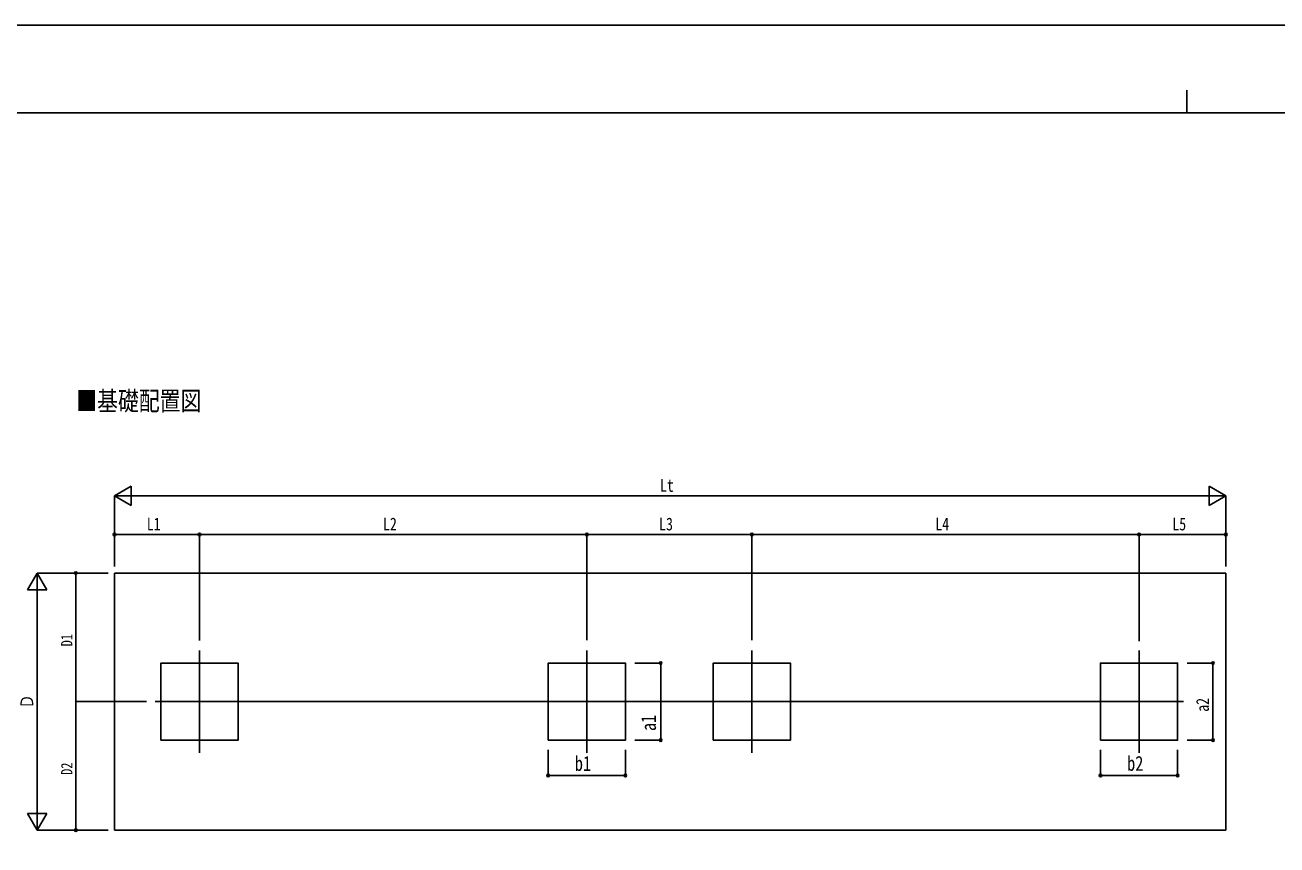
# Model space of a CAD drawing. Units: millimetres, scale not verified. Extents: x -14718 to 14718, y -10395 to 10395.
# Drawn here: x -9055 to 683, y 4020 to 10395 of the extents above; entities that cross this region are included whole.
import ezdxf
from ezdxf.enums import TextEntityAlignment as Align

# ---------------------------------------------------------------- set-up
doc = ezdxf.new("R2010")
doc.units = ezdxf.units.MM
doc.header["$LTSCALE"] = 40
for name, color, linetype in [('0-2_USER1', 3, 'Continuous'), ('0-4_YKK_12', 2, 'Continuous'), ('0-6_YKK_A1', 4, 'Continuous'), ('0-7_YKK_D', 6, 'Continuous'), ('0-8_YKK_ZWAK', 7, 'Continuous')]:
    doc.layers.add(name, color=color, linetype=linetype)
doc.styles.add('ＭＳ ゴシック', font='')
doc.styles.get('ＭＳ ゴシック').set_extended_font_data('MS Gothic')

msp = doc.modelspace()

# ---------------------------------------------------------------- linework, layer by layer
at = {"layer": '0-4_YKK_12'}
for p, q in [((-7697.41, 5532), (-7697.41, 4736.84)), ((-4685.41, 5532), (-4685.41, 4736.84)), ((-3401.41, 5532), (-3401.41, 4736.84)), ((-389.41, 5532), (-389.41, 4736.84)), ((-8042.85, 5134.42), (-43.27, 5134.42))]:
    msp.add_line(p, q, dxfattribs=at)
at = {"layer": '0-6_YKK_A1'}
for p, q in [((-8359.41, 6134.22), (285.91, 6134.22)), ((-8359.41, 6134.22), (-8359.41, 4135.25)), ((285.91, 6134.22), (285.91, 4135.25)), ((285.91, 4135.25), (-8359.41, 4135.25))]:
    msp.add_line(p, q, dxfattribs=at)
for points in [[(-7997.41, 4834.42), (-7397.41, 4834.42), (-7397.41, 5434.42), (-7997.41, 5434.42)], [(-4985.41, 4834.42), (-4385.41, 4834.42), (-4385.41, 5434.42), (-4985.41, 5434.42)], [(-3701.41, 4834.42), (-3101.41, 4834.42), (-3101.41, 5434.42), (-3701.41, 5434.42)], [(-689.41, 4834.42), (-89.41, 4834.42), (-89.41, 5434.42), (-689.41, 5434.42)]]:
    msp.add_lwpolyline(points, close=True, dxfattribs=at)
at = {"layer": '0-7_YKK_D'}
for p, q in [((-8359.41, 6734.22), (-8229.5, 6809.22)), ((-8359.41, 6184.22), (-8359.41, 6735.22)), ((-8359.41, 6734.22), (-8229.5, 6659.22)), ((-8359.41, 6734.22), (-8099.6, 6734.22)), ((-8229.5, 6659.22), (-8229.5, 6809.22)), ((-8209.41, 6734.22), (135.91, 6734.22)), ((285.91, 6734.22), (26.1, 6734.22)), ((285.91, 6734.22), (156.01, 6809.22)), ((156.01, 6809.22), (156.01, 6659.22)), ((285.91, 6734.22), (156.01, 6659.22)), ((285.91, 6184.22), (285.91, 6735.22)), ((-8359.41, 6184.22), (-8359.41, 6435.22)), ((-7697.41, 6434.22), (-8359.41, 6434.22)), ((-7697.41, 5610.33), (-7697.41, 6435.22)), ((-7697.41, 5610.33), (-7697.41, 6435.22)), ((-7697.41, 6434.22), (-4685.41, 6434.22)), ((-4685.41, 5612.14), (-4685.41, 6435.22)), ((-4685.41, 5612.14), (-4685.41, 6435.22)), ((-4685.41, 6434.22), (-3401.41, 6434.22)), ((-3401.41, 5612.14), (-3401.41, 6435.22)), ((-3401.41, 5612.14), (-3401.41, 6435.22)), ((-3401.41, 6434.22), (-389.41, 6434.22)), ((-389.41, 5605.61), (-389.41, 6435.22)), ((-389.41, 5605.61), (-389.41, 6435.22)), ((-389.41, 6434.22), (285.91, 6434.22)), ((285.91, 6184.22), (285.91, 6435.22)), ((-8959.41, 6134.22), (-9034.41, 6004.32)), ((-8409.41, 6134.22), (-8960.41, 6134.22)), ((-8959.41, 6134.22), (-8884.41, 6004.32)), ((-8959.41, 6134.22), (-8959.41, 5874.42)), ((-8409.41, 6134.22), (-8660.41, 6134.22)), ((-8659.41, 5135.03), (-8659.41, 6134.22)), ((-9034.41, 6004.32), (-8884.41, 6004.32)), ((-8959.41, 4285.22), (-8959.41, 5984.22)), ((-4310.41, 5434.42), (-4109.41, 5434.42)), ((-4110.41, 4834.42), (-4110.41, 5434.42)), ((-14.41, 5434.42), (186.59, 5434.42)), ((185.59, 4834.42), (185.59, 5434.42)), ((-8110.52, 5135.03), (-8660.41, 5135.03)), ((-8110.52, 5135.03), (-8660.41, 5135.03)), ((-8659.41, 5135.03), (-8659.41, 4135.22)), ((-4310.41, 4834.42), (-4109.41, 4834.42)), ((-14.41, 4834.42), (186.59, 4834.42)), ((-4985.41, 4759.42), (-4985.41, 4558.42)), ((-4385.41, 4760.4), (-4385.41, 4558.42)), ((-689.41, 4759.42), (-689.41, 4558.42)), ((-89.41, 4760.4), (-89.41, 4558.42)), ((-4985.41, 4559.42), (-4385.41, 4559.42)), ((-689.41, 4559.42), (-89.41, 4559.42)), ((-8959.41, 4135.22), (-8959.41, 4395.03)), ((-8959.41, 4135.22), (-9034.41, 4265.13)), ((-8884.41, 4265.13), (-9034.41, 4265.13)), ((-8959.41, 4135.22), (-8884.41, 4265.13)), ((-8409.41, 4135.22), (-8960.41, 4135.22)), ((-8409.41, 4135.22), (-8660.41, 4135.22))]:
    msp.add_line(p, q, dxfattribs=at)
for centre in [(-8359.41, 6434.22), (-7697.41, 6434.22), (-7697.41, 6434.22), (-4685.41, 6434.22), (-4685.41, 6434.22), (-3401.41, 6434.22), (-3401.41, 6434.22), (-389.41, 6434.22), (-389.41, 6434.22), (285.91, 6434.22), (-8659.41, 6134.22), (-4110.41, 5434.42), (185.59, 5434.42), (-4110.41, 4834.42), (185.59, 4834.42), (-4985.41, 4559.42), (-4385.41, 4559.42), (-689.41, 4559.42), (-89.41, 4559.42), (-8659.41, 4135.22)]:
    msp.add_circle(centre, 10, dxfattribs=at)
at = {"layer": '0-8_YKK_ZWAK'}
for p, q in [((-17.43, 9887.5), (-17.43, 9712.5)), ((13632.57, 9712.5), (-13667.43, 9712.5))]:
    msp.add_line(p, q, dxfattribs=at)
msp.add_lwpolyline([(-14717.5, -10395), (14717.5, -10395), (14717.5, 10395), (-14717.5, 10395)], close=True, dxfattribs=at)

# ---------------------------------------------------------------- texts
at = {"layer": '0-2_USER1', "style": 'ＭＳ ゴシック', "width": 0.8}
msp.add_text('■基礎配置図', height=148.5, dxfattribs=at).set_placement((-8655.81, 7353.52), align=Align.BOTTOM_LEFT)
at = {"layer": '0-7_YKK_D', "style": 'ＭＳ ゴシック', "width": 0.8}
for s, height, p in [('Lt', 98.97, (-4115.95, 6736.22)), ('L1', 98.97, (-8107.61, 6436.22)), ('L2', 98.97, (-6270.61, 6436.22)), ('L3', 98.97, (-4122.61, 6436.22)), ('L4', 98.97, (-1974.61, 6436.22)), ('L5', 98.97, (-130.95, 6436.22)), ('b1', 115.5, (-4777.81, 4561.42)), ('b2', 115.5, (-481.81, 4561.75))]:
    msp.add_text(s, height=height, dxfattribs=at).set_placement(p, align=Align.BOTTOM_LEFT)
for s, height, p in [('D1', 87.98, (-8660.21, 5564.23)), ('Ｄ', 98.97, (-8961.41, 5080.72)), ('a2', 98.97, (183.59, 5055.22)), ('a1', 115.5, (-4112.74, 4905.88)), ('D2', 87.98, (-8660.21, 4564.73))]:
    msp.add_text(s, height=height, rotation=90, dxfattribs=at).set_placement(p, align=Align.BOTTOM_LEFT)

doc.saveas('drawing.dxf')
